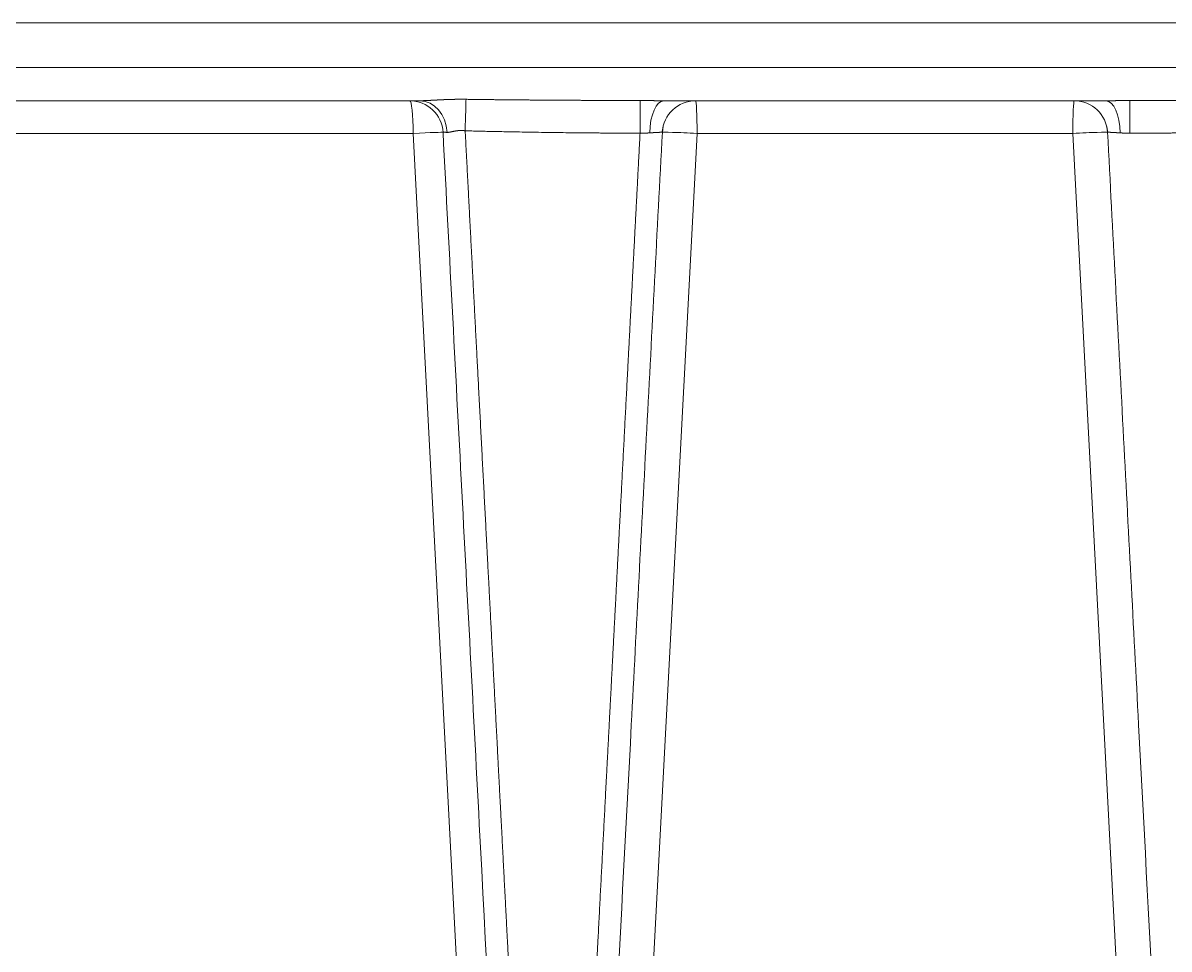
# Model space of a CAD drawing. Header units: millimetres. Extents: x 4664 to 8864, y -38 to 2932.
# Drawn here: x 6257.7 to 6347.4, y 1643.7 to 1716.2 of the extents above; entities that cross this region are included whole.
import ezdxf

# ---------------------------------------------------------------- set-up
doc = ezdxf.new("R2010")
doc.units = ezdxf.units.MM

msp = doc.modelspace()

# ---------------------------------------------------------------- linework, layer by layer
at = {"lineweight": 5}
for p, q in [((6167.891, 1716.228), (6482.428, 1716.228)), ((6482.428, 1712.745), (6167.891, 1712.745)), ((6170.503, 1710.133), (6288.732, 1710.133)), ((6342.453, 1710.133), (6307.865, 1710.133)), ((6204.915, 1707.573), (6288.215, 1707.573)), ((6288.215, 1707.573), (6293.949, 1598.158)), ((6306.839, 1638.79), (6310.444, 1707.573)), ((6307.726, 1707.658), (6307.714, 1707.661)), ((6339.875, 1707.573), (6310.444, 1707.573)), ((6343.48, 1638.79), (6339.875, 1707.573))]:
    msp.add_line(p, q, dxfattribs=at)
for centre, radius, start, end in [((6287.941, 1707.521), 2.612, 3, 90), ((6310.334, 1707.521), 2.612, 90, 177), ((6339.984, 1707.521), 2.612, 3, 90), ((6325.159, 1714.486), 143.338, 182.73527, 258.5448), ((6325.159, 1714.486), 120.442, 183.29067, 254.98177)]:
    msp.add_arc(centre, radius, start, end, dxfattribs=at)
for centre, major_axis, ratio, start_param, end_param in [((6287.941, 1707.521), (0, 2.612), 0.105089, 4.732052, 6.283185), ((6288.732, 1707.521), (0, -2.612), 0.817981, 1.621532, 3.141593), ((6292.285, 1707.743), (-0.071, -2.611), 0.00037, 3.432751, 4.698811), ((6305.98, 1707.548), (-0.014, -2.612), 0.000075, 3.242201, 4.698267), ((6307.865, 1707.521), (0, -2.612), 0.432613, 3.141593, 4.677163), ((6310.334, 1707.521), (0, -2.612), 0.04186, 1.59046, 3.141593), ((6339.984, 1707.521), (0, 2.612), 0.04186, 0, 1.551133), ((6342.453, 1707.521), (0, -2.612), 0.432613, 1.606022, 3.141593), ((6344.339, 1707.548), (0.014, -2.612), 0.000075, 1.584919, 3.040984), ((6287.941, 1707.521), (-2.608, -0.137), 0.014216, 3.141593, 4.606236), ((6310.334, 1707.521), (-2.608, 0.137), 0.021844, 4.671612, 6.283185), ((6339.984, 1707.521), (-2.608, -0.137), 0.021844, 3.141593, 4.753166)]:
    msp.add_ellipse(centre, major_axis=major_axis, ratio=ratio, start_param=start_param, end_param=end_param, dxfattribs=at)
for points, knots in [([(6288.732, 1710.133), (6288.736, 1710.133), (6288.743, 1710.133), (6288.753, 1710.133), (6288.764, 1710.133), (6288.775, 1710.133), (6288.786, 1710.133), (6288.796, 1710.133), (6288.807, 1710.134), (6288.818, 1710.134), (6288.829, 1710.134), (6288.84, 1710.134), (6288.851, 1710.134), (6288.862, 1710.134), (6288.873, 1710.134), (6288.884, 1710.135), (6288.895, 1710.135), (6288.907, 1710.135), (6288.918, 1710.135), (6288.929, 1710.136), (6288.94, 1710.136), (6288.952, 1710.136), (6288.963, 1710.136), (6288.975, 1710.137), (6288.986, 1710.137), (6288.997, 1710.137), (6289.009, 1710.138), (6289.021, 1710.138), (6289.032, 1710.139), (6289.044, 1710.139), (6289.056, 1710.139), (6289.067, 1710.14), (6289.079, 1710.14), (6289.091, 1710.141), (6289.103, 1710.141), (6289.114, 1710.141), (6289.126, 1710.142), (6289.138, 1710.142), (6289.15, 1710.143), (6289.162, 1710.143), (6289.174, 1710.144), (6289.187, 1710.144), (6289.199, 1710.145), (6289.211, 1710.145), (6289.223, 1710.146), (6289.235, 1710.146), (6289.248, 1710.147), (6289.26, 1710.147), (6289.272, 1710.148), (6289.285, 1710.149), (6289.297, 1710.149), (6289.31, 1710.15), (6289.322, 1710.15), (6289.335, 1710.151), (6289.347, 1710.151), (6289.36, 1710.152), (6289.373, 1710.153), (6289.385, 1710.153), (6289.398, 1710.154), (6289.411, 1710.155), (6289.424, 1710.155), (6289.437, 1710.156), (6289.45, 1710.157), (6289.462, 1710.157), (6289.475, 1710.158), (6289.488, 1710.159), (6289.502, 1710.159), (6289.515, 1710.16), (6289.528, 1710.161), (6289.541, 1710.161), (6289.554, 1710.162), (6289.567, 1710.163), (6289.581, 1710.163), (6289.594, 1710.164), (6289.607, 1710.165), (6289.621, 1710.165), (6289.634, 1710.166), (6289.648, 1710.167), (6289.661, 1710.168), (6289.675, 1710.168), (6289.688, 1710.169), (6289.702, 1710.17), (6289.716, 1710.171), (6289.729, 1710.171), (6289.743, 1710.172), (6289.757, 1710.173), (6289.771, 1710.174), (6289.785, 1710.174), (6289.798, 1710.175), (6289.812, 1710.176), (6289.826, 1710.177), (6289.84, 1710.177), (6289.854, 1710.178), (6289.868, 1710.179), (6289.883, 1710.18), (6289.897, 1710.18), (6289.911, 1710.181), (6289.925, 1710.182), (6289.939, 1710.183), (6289.954, 1710.184), (6289.968, 1710.184), (6289.983, 1710.185), (6289.997, 1710.186), (6290.011, 1710.187), (6290.026, 1710.187), (6290.041, 1710.188), (6290.055, 1710.189), (6290.07, 1710.19), (6290.084, 1710.19), (6290.099, 1710.191), (6290.114, 1710.192), (6290.129, 1710.193), (6290.143, 1710.194), (6290.158, 1710.194), (6290.173, 1710.195), (6290.188, 1710.196), (6290.203, 1710.197), (6290.218, 1710.197), (6290.233, 1710.198), (6290.248, 1710.199), (6290.263, 1710.2), (6290.278, 1710.2), (6290.294, 1710.201), (6290.309, 1710.202), (6290.324, 1710.203), (6290.339, 1710.203), (6290.355, 1710.204), (6290.37, 1710.205), (6290.386, 1710.206), (6290.401, 1710.206), (6290.416, 1710.207), (6290.432, 1710.208), (6290.448, 1710.209), (6290.47, 1710.21), (6290.499, 1710.211), (6290.535, 1710.213), (6290.57, 1710.214), (6290.606, 1710.216), (6290.642, 1710.217), (6290.678, 1710.219), (6290.714, 1710.22), (6290.75, 1710.222), (6290.787, 1710.223), (6290.823, 1710.225), (6290.859, 1710.226), (6290.895, 1710.227), (6290.932, 1710.229), (6290.968, 1710.23), (6291.005, 1710.231), (6291.041, 1710.232), (6291.078, 1710.233), (6291.114, 1710.235), (6291.151, 1710.236), (6291.188, 1710.237), (6291.225, 1710.238), (6291.261, 1710.238), (6291.298, 1710.239), (6291.335, 1710.24), (6291.372, 1710.241), (6291.409, 1710.242), (6291.446, 1710.242), (6291.484, 1710.243), (6291.521, 1710.244), (6291.558, 1710.244), (6291.595, 1710.245), (6291.633, 1710.245), (6291.67, 1710.245), (6291.708, 1710.246), (6291.745, 1710.246), (6291.783, 1710.246), (6291.821, 1710.247), (6291.858, 1710.247), (6291.896, 1710.247), (6291.934, 1710.247), (6291.972, 1710.247), (6292.01, 1710.247), (6292.048, 1710.247), (6292.086, 1710.247), (6292.124, 1710.246), (6292.162, 1710.246), (6292.2, 1710.246), (6292.238, 1710.245), (6292.276, 1710.245), (6292.315, 1710.245), (6292.34, 1710.244), (6292.353, 1710.244)], [0, 0, 0, 0, 0.003406, 0.006816, 0.010231, 0.013651, 0.017075, 0.020504, 0.023938, 0.027376, 0.030819, 0.034268, 0.037721, 0.041179, 0.044641, 0.048109, 0.051582, 0.05506, 0.058543, 0.062031, 0.065524, 0.069023, 0.072526, 0.076035, 0.079549, 0.083068, 0.086593, 0.090122, 0.093658, 0.097198, 0.100744, 0.104296, 0.107853, 0.111415, 0.114983, 0.118557, 0.122136, 0.125721, 0.129312, 0.132908, 0.13651, 0.140117, 0.143731, 0.14735, 0.150975, 0.154606, 0.158242, 0.161885, 0.165533, 0.169188, 0.172848, 0.176515, 0.180187, 0.183866, 0.18755, 0.191241, 0.194938, 0.198641, 0.20235, 0.206065, 0.209787, 0.213515, 0.217249, 0.22099, 0.224737, 0.22849, 0.232249, 0.236015, 0.239788, 0.243567, 0.247352, 0.251144, 0.254942, 0.258747, 0.262559, 0.266377, 0.270202, 0.274033, 0.277871, 0.281716, 0.285567, 0.289426, 0.293291, 0.297162, 0.301041, 0.304926, 0.308818, 0.312717, 0.316623, 0.320536, 0.324456, 0.328383, 0.332317, 0.336257, 0.340205, 0.34416, 0.348122, 0.352091, 0.356067, 0.36005, 0.36404, 0.368038, 0.372043, 0.376055, 0.380074, 0.3841, 0.388134, 0.392174, 0.396223, 0.400278, 0.404341, 0.408411, 0.412489, 0.416574, 0.420666, 0.424766, 0.428873, 0.432988, 0.43711, 0.44124, 0.445378, 0.449522, 0.453675, 0.457835, 0.462002, 0.466178, 0.47036, 0.474551, 0.478749, 0.482955, 0.487169, 0.49139, 0.495619, 0.499856, 0.50954, 0.519226, 0.528913, 0.538602, 0.548294, 0.557987, 0.567683, 0.577382, 0.587084, 0.596789, 0.606498, 0.61621, 0.625925, 0.635645, 0.645369, 0.655098, 0.664831, 0.674569, 0.684312, 0.69406, 0.703814, 0.713573, 0.723339, 0.73311, 0.742888, 0.752672, 0.762463, 0.772261, 0.782066, 0.791879, 0.801699, 0.811527, 0.821363, 0.831207, 0.841059, 0.85092, 0.86079, 0.870668, 0.880556, 0.890454, 0.90036, 0.910277, 0.920204, 0.930141, 0.940088, 0.950046, 0.960014, 0.969994, 0.979984, 0.989986, 1, 1, 1, 1]), ([(6292.353, 1710.244), (6292.405, 1710.243), (6292.508, 1710.242), (6292.664, 1710.24), (6292.819, 1710.238), (6292.975, 1710.236), (6293.131, 1710.234), (6293.287, 1710.232), (6293.443, 1710.23), (6293.599, 1710.228), (6293.755, 1710.226), (6293.912, 1710.224), (6294.068, 1710.222), (6294.225, 1710.221), (6294.382, 1710.219), (6294.539, 1710.217), (6294.696, 1710.215), (6294.853, 1710.214), (6295.01, 1710.212), (6295.168, 1710.21), (6295.325, 1710.209), (6295.483, 1710.207), (6295.641, 1710.206), (6295.798, 1710.204), (6295.956, 1710.202), (6296.115, 1710.201), (6296.273, 1710.2), (6296.431, 1710.198), (6296.59, 1710.197), (6296.748, 1710.195), (6296.907, 1710.194), (6297.066, 1710.193), (6297.225, 1710.191), (6297.384, 1710.19), (6297.543, 1710.189), (6297.703, 1710.187), (6297.862, 1710.186), (6298.022, 1710.185), (6298.182, 1710.184), (6298.341, 1710.182), (6298.501, 1710.181), (6298.662, 1710.18), (6298.822, 1710.179), (6298.982, 1710.178), (6299.143, 1710.177), (6299.303, 1710.176), (6299.464, 1710.175), (6299.625, 1710.174), (6299.786, 1710.173), (6299.947, 1710.172), (6300.108, 1710.171), (6300.269, 1710.17), (6300.431, 1710.169), (6300.592, 1710.168), (6300.754, 1710.167), (6300.916, 1710.166), (6301.078, 1710.165), (6301.24, 1710.165), (6301.402, 1710.164), (6301.564, 1710.163), (6301.727, 1710.162), (6301.889, 1710.161), (6302.052, 1710.161), (6302.215, 1710.16), (6302.378, 1710.159), (6302.541, 1710.158), (6302.704, 1710.158), (6302.867, 1710.157), (6303.031, 1710.156), (6303.194, 1710.156), (6303.358, 1710.155), (6303.522, 1710.154), (6303.686, 1710.154), (6303.85, 1710.153), (6304.014, 1710.152), (6304.178, 1710.152), (6304.343, 1710.151), (6304.507, 1710.151), (6304.672, 1710.15), (6304.837, 1710.15), (6305.002, 1710.149), (6305.167, 1710.149), (6305.332, 1710.148), (6305.497, 1710.148), (6305.662, 1710.147), (6305.828, 1710.147), (6305.938, 1710.146), (6305.994, 1710.146)], [0, 0, 0, 0, 0.011391, 0.022791, 0.0342, 0.045618, 0.057044, 0.068479, 0.079924, 0.091377, 0.102839, 0.11431, 0.125789, 0.137278, 0.148776, 0.160282, 0.171797, 0.183321, 0.194854, 0.206396, 0.217947, 0.229506, 0.241075, 0.252652, 0.264238, 0.275834, 0.287438, 0.299051, 0.310672, 0.322303, 0.333943, 0.345591, 0.357249, 0.368915, 0.38059, 0.392274, 0.403967, 0.415669, 0.42738, 0.4391, 0.450828, 0.462566, 0.474312, 0.486068, 0.497832, 0.509605, 0.521387, 0.533178, 0.544978, 0.556787, 0.568605, 0.580431, 0.592267, 0.604112, 0.615965, 0.627828, 0.639699, 0.651579, 0.663468, 0.675367, 0.687274, 0.69919, 0.711115, 0.723049, 0.734991, 0.746943, 0.758904, 0.770874, 0.782852, 0.79484, 0.806836, 0.818842, 0.830856, 0.84288, 0.854912, 0.866954, 0.879004, 0.891063, 0.903131, 0.915208, 0.927295, 0.93939, 0.951494, 0.963607, 0.975729, 0.98786, 1, 1, 1, 1]), ([(6305.994, 1710.146), (6306, 1710.146), (6306.014, 1710.146), (6306.035, 1710.146), (6306.055, 1710.146), (6306.076, 1710.146), (6306.096, 1710.146), (6306.117, 1710.146), (6306.137, 1710.146), (6306.157, 1710.146), (6306.178, 1710.146), (6306.198, 1710.146), (6306.218, 1710.145), (6306.239, 1710.145), (6306.259, 1710.145), (6306.279, 1710.145), (6306.299, 1710.145), (6306.32, 1710.145), (6306.34, 1710.145), (6306.36, 1710.145), (6306.38, 1710.145), (6306.4, 1710.144), (6306.42, 1710.144), (6306.44, 1710.144), (6306.461, 1710.144), (6306.481, 1710.144), (6306.501, 1710.144), (6306.521, 1710.144), (6306.541, 1710.143), (6306.561, 1710.143), (6306.58, 1710.143), (6306.6, 1710.143), (6306.62, 1710.143), (6306.64, 1710.143), (6306.66, 1710.142), (6306.68, 1710.142), (6306.7, 1710.142), (6306.719, 1710.142), (6306.739, 1710.142), (6306.759, 1710.142), (6306.779, 1710.141), (6306.798, 1710.141), (6306.818, 1710.141), (6306.838, 1710.141), (6306.857, 1710.141), (6306.877, 1710.14), (6306.896, 1710.14), (6306.916, 1710.14), (6306.935, 1710.14), (6306.955, 1710.14), (6306.974, 1710.139), (6306.994, 1710.139), (6307.013, 1710.139), (6307.033, 1710.139), (6307.052, 1710.139), (6307.072, 1710.138), (6307.091, 1710.138), (6307.11, 1710.138), (6307.13, 1710.138), (6307.149, 1710.138), (6307.168, 1710.138), (6307.187, 1710.137), (6307.207, 1710.137), (6307.226, 1710.137), (6307.245, 1710.137), (6307.264, 1710.137), (6307.283, 1710.136), (6307.302, 1710.136), (6307.321, 1710.136), (6307.34, 1710.136), (6307.36, 1710.136), (6307.379, 1710.136), (6307.398, 1710.135), (6307.417, 1710.135), (6307.435, 1710.135), (6307.454, 1710.135), (6307.473, 1710.135), (6307.492, 1710.135), (6307.511, 1710.135), (6307.53, 1710.134), (6307.549, 1710.134), (6307.568, 1710.134), (6307.586, 1710.134), (6307.605, 1710.134), (6307.624, 1710.134), (6307.642, 1710.134), (6307.661, 1710.134), (6307.68, 1710.134), (6307.698, 1710.134), (6307.717, 1710.133), (6307.736, 1710.133), (6307.754, 1710.133), (6307.773, 1710.133), (6307.791, 1710.133), (6307.81, 1710.133), (6307.828, 1710.133), (6307.847, 1710.133), (6307.859, 1710.133), (6307.865, 1710.133)], [0, 0, 0, 0, 0.010909, 0.021806, 0.03269, 0.043563, 0.054423, 0.065272, 0.076108, 0.086933, 0.097746, 0.108547, 0.119337, 0.130115, 0.140881, 0.151635, 0.162379, 0.173111, 0.183831, 0.19454, 0.205238, 0.215925, 0.2266, 0.237265, 0.247918, 0.258561, 0.269193, 0.279813, 0.290423, 0.301023, 0.311611, 0.322189, 0.332757, 0.343314, 0.35386, 0.364396, 0.374922, 0.385438, 0.395943, 0.406439, 0.416924, 0.427399, 0.437864, 0.44832, 0.458765, 0.469201, 0.479627, 0.490044, 0.500451, 0.510848, 0.521236, 0.531614, 0.541984, 0.552344, 0.562694, 0.573036, 0.583368, 0.593692, 0.604007, 0.614312, 0.624609, 0.634897, 0.645177, 0.655448, 0.66571, 0.675964, 0.686209, 0.696446, 0.706675, 0.716895, 0.727108, 0.737312, 0.747508, 0.757696, 0.767877, 0.778049, 0.788214, 0.798371, 0.80852, 0.818662, 0.828796, 0.838923, 0.849043, 0.859155, 0.86926, 0.879358, 0.889449, 0.899533, 0.90961, 0.919679, 0.929743, 0.939799, 0.949849, 0.959892, 0.969929, 0.979959, 0.989983, 1, 1, 1, 1]), ([(6342.453, 1710.133), (6342.459, 1710.133), (6342.47, 1710.133), (6342.487, 1710.133), (6342.503, 1710.133), (6342.52, 1710.133), (6342.536, 1710.133), (6342.553, 1710.133), (6342.57, 1710.133), (6342.586, 1710.133), (6342.603, 1710.133), (6342.62, 1710.134), (6342.636, 1710.134), (6342.653, 1710.134), (6342.67, 1710.134), (6342.687, 1710.134), (6342.703, 1710.134), (6342.72, 1710.134), (6342.737, 1710.134), (6342.754, 1710.134), (6342.771, 1710.134), (6342.788, 1710.134), (6342.805, 1710.135), (6342.822, 1710.135), (6342.838, 1710.135), (6342.855, 1710.135), (6342.872, 1710.135), (6342.889, 1710.135), (6342.906, 1710.135), (6342.923, 1710.135), (6342.94, 1710.136), (6342.958, 1710.136), (6342.975, 1710.136), (6342.992, 1710.136), (6343.009, 1710.136), (6343.026, 1710.136), (6343.043, 1710.137), (6343.06, 1710.137), (6343.077, 1710.137), (6343.095, 1710.137), (6343.112, 1710.137), (6343.129, 1710.137), (6343.146, 1710.138), (6343.164, 1710.138), (6343.181, 1710.138), (6343.198, 1710.138), (6343.216, 1710.138), (6343.233, 1710.138), (6343.25, 1710.139), (6343.268, 1710.139), (6343.285, 1710.139), (6343.303, 1710.139), (6343.32, 1710.139), (6343.337, 1710.139), (6343.355, 1710.14), (6343.372, 1710.14), (6343.39, 1710.14), (6343.408, 1710.14), (6343.425, 1710.14), (6343.443, 1710.14), (6343.46, 1710.141), (6343.478, 1710.141), (6343.495, 1710.141), (6343.513, 1710.141), (6343.531, 1710.141), (6343.548, 1710.141), (6343.566, 1710.142), (6343.584, 1710.142), (6343.602, 1710.142), (6343.619, 1710.142), (6343.637, 1710.142), (6343.655, 1710.142), (6343.673, 1710.143), (6343.69, 1710.143), (6343.708, 1710.143), (6343.726, 1710.143), (6343.744, 1710.143), (6343.762, 1710.143), (6343.78, 1710.143), (6343.798, 1710.144), (6343.816, 1710.144), (6343.834, 1710.144), (6343.852, 1710.144), (6343.87, 1710.144), (6343.888, 1710.144), (6343.906, 1710.144), (6343.924, 1710.144), (6343.942, 1710.145), (6343.96, 1710.145), (6343.978, 1710.145), (6343.996, 1710.145), (6344.014, 1710.145), (6344.032, 1710.145), (6344.05, 1710.145), (6344.069, 1710.145), (6344.087, 1710.145), (6344.105, 1710.146), (6344.123, 1710.146), (6344.142, 1710.146), (6344.16, 1710.146), (6344.178, 1710.146), (6344.196, 1710.146), (6344.215, 1710.146), (6344.233, 1710.146), (6344.251, 1710.146), (6344.27, 1710.146), (6344.288, 1710.146), (6344.307, 1710.146), (6344.319, 1710.146), (6344.325, 1710.146)], [0, 0, 0, 0, 0.008987, 0.01798, 0.026977, 0.03598, 0.044988, 0.054001, 0.06302, 0.072044, 0.081073, 0.090108, 0.099148, 0.108194, 0.117246, 0.126303, 0.135366, 0.144435, 0.15351, 0.162591, 0.171677, 0.18077, 0.189868, 0.198973, 0.208083, 0.2172, 0.226323, 0.235453, 0.244588, 0.25373, 0.262879, 0.272034, 0.281195, 0.290363, 0.299538, 0.308719, 0.317907, 0.327102, 0.336303, 0.345512, 0.354727, 0.363949, 0.373179, 0.382415, 0.391658, 0.400909, 0.410166, 0.419431, 0.428703, 0.437983, 0.447269, 0.456563, 0.465865, 0.475174, 0.484491, 0.493815, 0.503147, 0.512487, 0.521834, 0.531189, 0.540552, 0.549922, 0.559301, 0.568687, 0.578082, 0.587485, 0.596895, 0.606314, 0.615741, 0.625176, 0.634619, 0.644071, 0.653531, 0.662999, 0.672476, 0.681962, 0.691455, 0.700958, 0.710469, 0.719988, 0.729516, 0.739053, 0.748599, 0.758154, 0.767717, 0.777289, 0.786871, 0.796461, 0.80606, 0.815668, 0.825286, 0.834912, 0.844548, 0.854193, 0.863847, 0.87351, 0.883183, 0.892865, 0.902557, 0.912258, 0.921969, 0.931689, 0.941418, 0.951158, 0.960907, 0.970665, 0.980434, 0.990212, 1, 1, 1, 1]), ([(6344.325, 1710.146), (6344.38, 1710.146), (6344.491, 1710.147), (6344.656, 1710.147), (6344.822, 1710.148), (6344.987, 1710.148), (6345.152, 1710.149), (6345.317, 1710.149), (6345.482, 1710.15), (6345.647, 1710.15), (6345.811, 1710.151), (6345.976, 1710.151), (6346.14, 1710.152), (6346.305, 1710.152), (6346.469, 1710.153), (6346.633, 1710.154), (6346.797, 1710.154), (6346.961, 1710.155), (6347.124, 1710.156), (6347.288, 1710.156), (6347.451, 1710.157), (6347.615, 1710.158), (6347.778, 1710.158), (6347.941, 1710.159), (6348.104, 1710.16), (6348.267, 1710.161), (6348.429, 1710.161), (6348.592, 1710.162), (6348.754, 1710.163), (6348.917, 1710.164), (6349.079, 1710.165), (6349.241, 1710.165), (6349.403, 1710.166), (6349.565, 1710.167), (6349.726, 1710.168), (6349.888, 1710.169), (6350.049, 1710.17), (6350.211, 1710.171), (6350.372, 1710.172), (6350.533, 1710.173), (6350.694, 1710.174), (6350.855, 1710.175), (6351.015, 1710.176), (6351.176, 1710.177), (6351.337, 1710.178), (6351.497, 1710.179), (6351.657, 1710.18), (6351.817, 1710.181), (6351.977, 1710.182), (6352.137, 1710.184), (6352.297, 1710.185), (6352.456, 1710.186), (6352.616, 1710.187), (6352.775, 1710.189), (6352.935, 1710.19), (6353.094, 1710.191), (6353.253, 1710.193), (6353.412, 1710.194), (6353.57, 1710.195), (6353.729, 1710.197), (6353.887, 1710.198), (6354.046, 1710.2), (6354.204, 1710.201), (6354.362, 1710.202), (6354.52, 1710.204), (6354.678, 1710.206), (6354.836, 1710.207), (6354.994, 1710.209), (6355.151, 1710.21), (6355.308, 1710.212), (6355.466, 1710.214), (6355.623, 1710.215), (6355.78, 1710.217), (6355.937, 1710.219), (6356.094, 1710.221), (6356.25, 1710.222), (6356.407, 1710.224), (6356.563, 1710.226), (6356.72, 1710.228), (6356.876, 1710.23), (6357.032, 1710.232), (6357.188, 1710.234), (6357.343, 1710.236), (6357.499, 1710.238), (6357.655, 1710.24), (6357.81, 1710.242), (6357.914, 1710.243), (6357.966, 1710.244)], [0, 0, 0, 0, 0.01214, 0.024271, 0.036393, 0.048506, 0.06061, 0.072705, 0.084792, 0.096869, 0.108937, 0.120996, 0.133046, 0.145088, 0.15712, 0.169144, 0.181158, 0.193164, 0.20516, 0.217148, 0.229126, 0.241096, 0.253057, 0.265009, 0.276951, 0.288885, 0.30081, 0.312726, 0.324633, 0.336532, 0.348421, 0.360301, 0.372172, 0.384035, 0.395888, 0.407733, 0.419569, 0.431395, 0.443213, 0.455022, 0.466822, 0.478613, 0.490395, 0.502168, 0.513932, 0.525688, 0.537434, 0.549172, 0.5609, 0.57262, 0.584331, 0.596033, 0.607726, 0.61941, 0.631085, 0.642751, 0.654409, 0.666057, 0.677697, 0.689328, 0.700949, 0.712562, 0.724166, 0.735762, 0.747348, 0.758925, 0.770494, 0.782053, 0.793604, 0.805146, 0.816679, 0.828203, 0.839718, 0.851224, 0.862722, 0.874211, 0.88569, 0.897161, 0.908623, 0.920076, 0.931521, 0.942956, 0.954382, 0.9658, 0.977209, 0.988609, 1, 1, 1, 1]), ([(6290.866, 1707.654), (6290.864, 1707.654), (6290.861, 1707.654), (6290.856, 1707.654), (6290.851, 1707.655), (6290.846, 1707.655), (6290.841, 1707.655), (6290.836, 1707.655), (6290.831, 1707.655), (6290.826, 1707.656), (6290.821, 1707.656), (6290.816, 1707.656), (6290.812, 1707.656), (6290.807, 1707.657), (6290.802, 1707.657), (6290.797, 1707.657), (6290.793, 1707.657), (6290.788, 1707.657), (6290.784, 1707.658), (6290.779, 1707.658), (6290.775, 1707.658), (6290.77, 1707.658), (6290.766, 1707.658), (6290.762, 1707.658), (6290.757, 1707.659), (6290.753, 1707.659), (6290.749, 1707.659), (6290.745, 1707.659), (6290.741, 1707.659), (6290.736, 1707.659), (6290.732, 1707.659), (6290.728, 1707.66), (6290.724, 1707.66), (6290.72, 1707.66), (6290.717, 1707.66), (6290.713, 1707.66), (6290.709, 1707.66), (6290.705, 1707.66), (6290.701, 1707.66), (6290.698, 1707.661), (6290.694, 1707.661), (6290.69, 1707.661), (6290.687, 1707.661), (6290.683, 1707.661), (6290.68, 1707.661), (6290.676, 1707.661), (6290.673, 1707.661), (6290.67, 1707.661), (6290.666, 1707.661), (6290.663, 1707.662), (6290.66, 1707.662), (6290.657, 1707.662), (6290.654, 1707.662), (6290.651, 1707.662), (6290.648, 1707.662), (6290.645, 1707.662), (6290.642, 1707.662), (6290.639, 1707.662), (6290.636, 1707.662), (6290.633, 1707.662), (6290.63, 1707.662), (6290.628, 1707.662), (6290.625, 1707.662), (6290.622, 1707.662), (6290.62, 1707.662), (6290.617, 1707.662), (6290.615, 1707.662), (6290.612, 1707.662), (6290.61, 1707.662), (6290.608, 1707.662), (6290.605, 1707.662), (6290.603, 1707.662), (6290.601, 1707.662), (6290.599, 1707.662), (6290.597, 1707.662), (6290.594, 1707.662), (6290.592, 1707.662), (6290.59, 1707.662), (6290.589, 1707.662), (6290.587, 1707.662), (6290.585, 1707.662), (6290.583, 1707.662), (6290.581, 1707.662), (6290.58, 1707.662), (6290.578, 1707.662), (6290.576, 1707.662), (6290.575, 1707.662), (6290.573, 1707.662), (6290.572, 1707.662), (6290.57, 1707.662), (6290.569, 1707.662), (6290.568, 1707.662), (6290.566, 1707.662), (6290.565, 1707.661), (6290.564, 1707.661), (6290.563, 1707.661), (6290.562, 1707.661), (6290.561, 1707.661), (6290.56, 1707.661), (6290.559, 1707.661), (6290.558, 1707.661), (6290.557, 1707.661), (6290.556, 1707.661), (6290.555, 1707.661), (6290.555, 1707.66), (6290.554, 1707.66), (6290.553, 1707.66), (6290.553, 1707.66), (6290.552, 1707.66), (6290.552, 1707.66), (6290.551, 1707.66), (6290.551, 1707.659), (6290.55, 1707.659), (6290.55, 1707.659), (6290.55, 1707.659), (6290.55, 1707.659), (6290.549, 1707.659), (6290.549, 1707.659), (6290.549, 1707.658), (6290.549, 1707.658), (6290.549, 1707.658), (6290.549, 1707.658)], [0, 0, 0, 0, 0.008363, 0.016732, 0.025106, 0.033485, 0.041869, 0.050259, 0.058653, 0.067052, 0.075456, 0.083864, 0.092277, 0.100694, 0.109115, 0.11754, 0.125969, 0.134402, 0.142839, 0.151279, 0.159723, 0.16817, 0.17662, 0.185073, 0.19353, 0.201989, 0.21045, 0.218915, 0.227382, 0.235851, 0.244323, 0.252796, 0.261272, 0.269749, 0.278228, 0.286709, 0.295191, 0.303674, 0.312159, 0.320645, 0.329132, 0.337619, 0.346108, 0.354597, 0.363086, 0.371576, 0.380066, 0.388556, 0.397046, 0.405536, 0.414025, 0.422514, 0.431003, 0.439491, 0.447978, 0.456464, 0.464949, 0.473433, 0.481916, 0.490397, 0.498877, 0.507355, 0.515832, 0.524306, 0.532778, 0.541248, 0.549716, 0.558182, 0.566645, 0.575105, 0.583562, 0.592017, 0.600469, 0.608917, 0.617362, 0.625804, 0.634242, 0.642677, 0.651108, 0.659535, 0.667958, 0.676376, 0.684791, 0.693201, 0.701607, 0.710009, 0.718405, 0.726797, 0.735184, 0.743565, 0.751942, 0.760313, 0.768679, 0.77704, 0.785394, 0.793743, 0.802087, 0.810424, 0.818755, 0.82708, 0.835399, 0.843711, 0.852017, 0.860316, 0.868609, 0.876894, 0.885173, 0.893445, 0.901709, 0.909966, 0.918216, 0.926459, 0.934694, 0.942921, 0.95114, 0.959352, 0.967556, 0.975751, 0.983939, 0.992118, 1, 1, 1, 1]), ([(6290.549, 1707.658), (6291.057, 1697.967), (6291.565, 1688.284), (6292.575, 1669.01), (6293.078, 1659.399), (6294.577, 1630.799), (6295.562, 1612.01), (6296.52, 1593.723)], [0, 0, 0, 0, 0.25, 0.25, 0.5, 0.5, 1, 1, 1, 1]), ([(6292.285, 1707.779), (6292.283, 1707.779), (6292.277, 1707.78), (6292.27, 1707.781), (6292.262, 1707.782), (6292.254, 1707.783), (6292.246, 1707.784), (6292.238, 1707.785), (6292.23, 1707.786), (6292.223, 1707.787), (6292.215, 1707.787), (6292.207, 1707.788), (6292.199, 1707.789), (6292.191, 1707.79), (6292.183, 1707.791), (6292.175, 1707.791), (6292.167, 1707.792), (6292.159, 1707.793), (6292.151, 1707.793), (6292.143, 1707.794), (6292.135, 1707.795), (6292.126, 1707.795), (6292.118, 1707.796), (6292.11, 1707.796), (6292.102, 1707.797), (6292.094, 1707.797), (6292.086, 1707.798), (6292.077, 1707.798), (6292.069, 1707.798), (6292.061, 1707.799), (6292.053, 1707.799), (6292.044, 1707.799), (6292.036, 1707.799), (6292.028, 1707.8), (6292.02, 1707.8), (6292.011, 1707.8), (6292.003, 1707.8), (6291.995, 1707.8), (6291.986, 1707.8), (6291.978, 1707.8), (6291.969, 1707.8), (6291.961, 1707.8), (6291.953, 1707.8), (6291.944, 1707.8), (6291.936, 1707.8), (6291.927, 1707.8), (6291.919, 1707.8), (6291.91, 1707.8), (6291.902, 1707.8), (6291.893, 1707.799), (6291.885, 1707.799), (6291.876, 1707.799), (6291.868, 1707.799), (6291.859, 1707.798), (6291.851, 1707.798), (6291.842, 1707.797), (6291.834, 1707.797), (6291.825, 1707.797), (6291.817, 1707.796), (6291.808, 1707.796), (6291.8, 1707.795), (6291.791, 1707.794), (6291.782, 1707.794), (6291.774, 1707.793), (6291.765, 1707.793), (6291.757, 1707.792), (6291.748, 1707.791), (6291.739, 1707.791), (6291.731, 1707.79), (6291.722, 1707.789), (6291.714, 1707.788), (6291.705, 1707.787), (6291.696, 1707.786), (6291.688, 1707.786), (6291.679, 1707.785), (6291.671, 1707.784), (6291.662, 1707.783), (6291.653, 1707.782), (6291.645, 1707.781), (6291.636, 1707.78), (6291.628, 1707.779), (6291.619, 1707.777), (6291.61, 1707.776), (6291.602, 1707.775), (6291.593, 1707.774), (6291.585, 1707.773), (6291.576, 1707.772), (6291.568, 1707.77), (6291.559, 1707.769), (6291.55, 1707.768), (6291.542, 1707.766), (6291.533, 1707.765), (6291.525, 1707.763), (6291.516, 1707.762), (6291.508, 1707.761), (6291.499, 1707.759), (6291.491, 1707.758), (6291.479, 1707.755), (6291.464, 1707.753), (6291.447, 1707.749), (6291.429, 1707.746), (6291.411, 1707.743), (6291.394, 1707.739), (6291.376, 1707.736), (6291.359, 1707.732), (6291.341, 1707.729), (6291.324, 1707.725), (6291.307, 1707.722), (6291.29, 1707.718), (6291.274, 1707.715), (6291.257, 1707.711), (6291.24, 1707.708), (6291.224, 1707.704), (6291.208, 1707.7), (6291.192, 1707.696), (6291.176, 1707.693), (6291.16, 1707.689), (6291.147, 1707.686), (6291.137, 1707.683), (6291.129, 1707.682), (6291.121, 1707.68), (6291.114, 1707.678), (6291.106, 1707.677), (6291.099, 1707.675), (6291.091, 1707.674), (6291.084, 1707.672), (6291.076, 1707.671), (6291.069, 1707.669), (6291.062, 1707.668), (6291.054, 1707.667), (6291.047, 1707.666), (6291.04, 1707.664), (6291.033, 1707.663), (6291.025, 1707.662), (6291.018, 1707.661), (6291.011, 1707.66), (6291.004, 1707.66), (6290.997, 1707.659), (6290.99, 1707.658), (6290.983, 1707.657), (6290.976, 1707.657), (6290.97, 1707.656), (6290.963, 1707.655), (6290.956, 1707.655), (6290.949, 1707.655), (6290.943, 1707.654), (6290.936, 1707.654), (6290.929, 1707.654), (6290.923, 1707.653), (6290.916, 1707.653), (6290.91, 1707.653), (6290.903, 1707.653), (6290.897, 1707.653), (6290.891, 1707.653), (6290.884, 1707.653), (6290.878, 1707.653), (6290.872, 1707.654), (6290.868, 1707.654), (6290.866, 1707.654)], [0, 0, 0, 0, 0.004673, 0.009355, 0.014046, 0.018748, 0.023459, 0.028181, 0.032912, 0.037653, 0.042404, 0.047166, 0.051938, 0.05672, 0.061512, 0.066315, 0.071129, 0.075953, 0.080788, 0.085633, 0.090489, 0.095356, 0.100234, 0.105123, 0.110023, 0.114934, 0.119856, 0.12479, 0.129734, 0.13469, 0.139657, 0.144636, 0.149626, 0.154628, 0.159641, 0.164665, 0.169702, 0.17475, 0.179809, 0.184881, 0.189964, 0.195059, 0.200166, 0.205285, 0.210416, 0.215558, 0.220713, 0.22588, 0.231059, 0.23625, 0.241453, 0.246668, 0.251896, 0.257136, 0.262388, 0.267652, 0.272928, 0.278217, 0.283518, 0.288832, 0.294157, 0.299496, 0.304846, 0.310209, 0.315584, 0.320972, 0.326372, 0.331785, 0.33721, 0.342648, 0.348098, 0.35356, 0.359035, 0.364522, 0.370022, 0.375534, 0.381059, 0.386596, 0.392146, 0.397708, 0.403283, 0.40887, 0.414469, 0.420081, 0.425705, 0.431342, 0.436991, 0.442652, 0.448326, 0.454012, 0.45971, 0.465421, 0.471144, 0.476879, 0.482626, 0.488386, 0.494157, 0.499941, 0.512225, 0.524533, 0.536863, 0.549216, 0.561589, 0.573983, 0.586396, 0.598829, 0.611279, 0.623746, 0.63623, 0.64873, 0.661244, 0.673772, 0.686313, 0.698867, 0.711431, 0.724007, 0.736592, 0.749185, 0.755414, 0.761644, 0.767876, 0.774109, 0.780344, 0.786581, 0.79282, 0.799061, 0.805303, 0.811548, 0.817795, 0.824044, 0.830294, 0.836547, 0.842803, 0.84906, 0.85532, 0.861582, 0.867846, 0.874113, 0.880382, 0.886654, 0.892928, 0.899205, 0.905484, 0.911766, 0.91805, 0.924337, 0.930627, 0.93692, 0.943215, 0.949513, 0.955814, 0.962117, 0.968424, 0.974733, 0.981045, 0.987361, 0.993679, 1, 1, 1, 1]), ([(6305.98, 1707.585), (6305.898, 1707.585), (6305.735, 1707.586), (6305.493, 1707.587), (6305.253, 1707.589), (6305.015, 1707.59), (6304.779, 1707.591), (6304.546, 1707.593), (6304.315, 1707.594), (6304.087, 1707.596), (6303.861, 1707.598), (6303.638, 1707.599), (6303.417, 1707.601), (6303.198, 1707.602), (6302.982, 1707.604), (6302.768, 1707.606), (6302.04, 1707.612), (6300.829, 1707.623), (6299.393, 1707.64), (6298.256, 1707.656), (6297.391, 1707.669), (6296.544, 1707.684), (6295.895, 1707.696), (6295.438, 1707.705), (6295.168, 1707.71), (6294.899, 1707.716), (6294.632, 1707.722), (6294.366, 1707.727), (6294.101, 1707.733), (6293.838, 1707.739), (6293.576, 1707.746), (6293.315, 1707.752), (6293.056, 1707.758), (6292.798, 1707.765), (6292.541, 1707.772), (6292.37, 1707.776), (6292.285, 1707.779)], [0, 0, 0, 0, 0.017894, 0.035612, 0.053156, 0.070524, 0.087716, 0.104734, 0.121576, 0.138243, 0.154734, 0.17105, 0.187191, 0.203157, 0.218947, 0.234562, 0.250002, 0.378349, 0.500003, 0.564401, 0.627534, 0.6894, 0.75, 0.76981, 0.789522, 0.809139, 0.828659, 0.848082, 0.867409, 0.88664, 0.905774, 0.924812, 0.943754, 0.962599, 0.981348, 1, 1, 1, 1]), ([(6302.909, 1615.738), (6303.692, 1630.679), (6304.49, 1645.904), (6305.697, 1668.942), (6306.102, 1676.668), (6306.913, 1692.142), (6307.319, 1699.893), (6307.726, 1707.658)], [0, 0, 0, 0, 0.5, 0.5, 0.75, 0.75, 1, 1, 1, 1]), ([(6306.736, 1707.613), (6306.733, 1707.613), (6306.728, 1707.613), (6306.72, 1707.612), (6306.712, 1707.612), (6306.704, 1707.611), (6306.695, 1707.611), (6306.687, 1707.61), (6306.678, 1707.61), (6306.669, 1707.609), (6306.66, 1707.609), (6306.651, 1707.608), (6306.642, 1707.608), (6306.633, 1707.608), (6306.624, 1707.607), (6306.614, 1707.607), (6306.605, 1707.606), (6306.595, 1707.606), (6306.585, 1707.606), (6306.575, 1707.605), (6306.565, 1707.605), (6306.547, 1707.604), (6306.519, 1707.603), (6306.477, 1707.602), (6306.425, 1707.601), (6306.379, 1707.6), (6306.34, 1707.599), (6306.313, 1707.598), (6306.287, 1707.597), (6306.261, 1707.596), (6306.236, 1707.596), (6306.212, 1707.595), (6306.189, 1707.594), (6306.166, 1707.593), (6306.144, 1707.593), (6306.123, 1707.592), (6306.103, 1707.591), (6306.083, 1707.59), (6306.064, 1707.589), (6306.046, 1707.588), (6306.028, 1707.587), (6306.012, 1707.586), (6305.995, 1707.586), (6305.985, 1707.585), (6305.98, 1707.585)], [0, 0, 0, 0, 0.011205, 0.022554, 0.034045, 0.045679, 0.057455, 0.069372, 0.081429, 0.093627, 0.105964, 0.11844, 0.131054, 0.143806, 0.156694, 0.169719, 0.182879, 0.196174, 0.209602, 0.223164, 0.236858, 0.250683, 0.294975, 0.351467, 0.419911, 0.499985, 0.536236, 0.571437, 0.605599, 0.63873, 0.67084, 0.70194, 0.73204, 0.76115, 0.78928, 0.81644, 0.84264, 0.867891, 0.892202, 0.915584, 0.938045, 0.959595, 0.980244, 1, 1, 1, 1]), ([(6307.714, 1707.661), (6307.714, 1707.661), (6307.714, 1707.661), (6307.713, 1707.661), (6307.711, 1707.661), (6307.71, 1707.661), (6307.709, 1707.662), (6307.708, 1707.662), (6307.706, 1707.662), (6307.705, 1707.662), (6307.704, 1707.662), (6307.702, 1707.662), (6307.701, 1707.662), (6307.699, 1707.662), (6307.697, 1707.662), (6307.696, 1707.662), (6307.694, 1707.662), (6307.692, 1707.662), (6307.69, 1707.662), (6307.688, 1707.662), (6307.686, 1707.662), (6307.685, 1707.662), (6307.683, 1707.662), (6307.68, 1707.662), (6307.678, 1707.662), (6307.676, 1707.662), (6307.674, 1707.662), (6307.672, 1707.662), (6307.669, 1707.662), (6307.667, 1707.662), (6307.665, 1707.662), (6307.662, 1707.662), (6307.66, 1707.662), (6307.657, 1707.662), (6307.655, 1707.662), (6307.652, 1707.662), (6307.649, 1707.662), (6307.646, 1707.662), (6307.644, 1707.662), (6307.641, 1707.662), (6307.638, 1707.662), (6307.635, 1707.662), (6307.632, 1707.662), (6307.629, 1707.662), (6307.626, 1707.662), (6307.623, 1707.662), (6307.62, 1707.662), (6307.617, 1707.662), (6307.613, 1707.662), (6307.61, 1707.662), (6307.607, 1707.662), (6307.603, 1707.661), (6307.6, 1707.661), (6307.596, 1707.661), (6307.593, 1707.661), (6307.589, 1707.661), (6307.586, 1707.661), (6307.582, 1707.661), (6307.578, 1707.661), (6307.575, 1707.661), (6307.571, 1707.66), (6307.567, 1707.66), (6307.563, 1707.66), (6307.559, 1707.66), (6307.555, 1707.66), (6307.551, 1707.66), (6307.547, 1707.66), (6307.543, 1707.66), (6307.539, 1707.659), (6307.535, 1707.659), (6307.531, 1707.659), (6307.526, 1707.659), (6307.522, 1707.659), (6307.518, 1707.659), (6307.514, 1707.658), (6307.509, 1707.658), (6307.505, 1707.658), (6307.5, 1707.658), (6307.496, 1707.658), (6307.491, 1707.658), (6307.487, 1707.657), (6307.482, 1707.657), (6307.477, 1707.657), (6307.472, 1707.657), (6307.468, 1707.657), (6307.463, 1707.656), (6307.457, 1707.656), (6307.451, 1707.656), (6307.444, 1707.655), (6307.436, 1707.655), (6307.429, 1707.655), (6307.421, 1707.654), (6307.414, 1707.654), (6307.406, 1707.654), (6307.398, 1707.653), (6307.39, 1707.653), (6307.382, 1707.652), (6307.374, 1707.652), (6307.365, 1707.652), (6307.357, 1707.651), (6307.348, 1707.651), (6307.339, 1707.65), (6307.33, 1707.65), (6307.321, 1707.649), (6307.312, 1707.649), (6307.303, 1707.648), (6307.293, 1707.648), (6307.284, 1707.647), (6307.274, 1707.647), (6307.265, 1707.646), (6307.255, 1707.645), (6307.245, 1707.645), (6307.235, 1707.644), (6307.224, 1707.644), (6307.214, 1707.643), (6307.203, 1707.643), (6307.193, 1707.642), (6307.182, 1707.641), (6307.171, 1707.641), (6307.16, 1707.64), (6307.149, 1707.639), (6307.138, 1707.639), (6307.127, 1707.638), (6307.115, 1707.637), (6307.104, 1707.637), (6307.092, 1707.636), (6307.08, 1707.635), (6307.068, 1707.635), (6307.056, 1707.634), (6307.044, 1707.633), (6307.032, 1707.632), (6307.02, 1707.632), (6307.007, 1707.631), (6306.995, 1707.63), (6306.982, 1707.629), (6306.969, 1707.628), (6306.956, 1707.628), (6306.943, 1707.627), (6306.93, 1707.626), (6306.917, 1707.625), (6306.903, 1707.624), (6306.89, 1707.623), (6306.876, 1707.623), (6306.863, 1707.622), (6306.849, 1707.621), (6306.835, 1707.62), (6306.821, 1707.619), (6306.807, 1707.618), (6306.793, 1707.617), (6306.779, 1707.616), (6306.765, 1707.615), (6306.75, 1707.614), (6306.741, 1707.614), (6306.736, 1707.613)], [0, 0, 0, 0, 0.002525, 0.007717, 0.012911, 0.018109, 0.023309, 0.028512, 0.033719, 0.038927, 0.044139, 0.049353, 0.054569, 0.059788, 0.065009, 0.070233, 0.075458, 0.080686, 0.085916, 0.091147, 0.09638, 0.101616, 0.106852, 0.112091, 0.117331, 0.122572, 0.127815, 0.133058, 0.138304, 0.14355, 0.148797, 0.154045, 0.159294, 0.164544, 0.169794, 0.175045, 0.180297, 0.185549, 0.190801, 0.196054, 0.201307, 0.20656, 0.211813, 0.217066, 0.222318, 0.227571, 0.232823, 0.238075, 0.243326, 0.248577, 0.253827, 0.259076, 0.264325, 0.269573, 0.274819, 0.280065, 0.285309, 0.290553, 0.295795, 0.301035, 0.306274, 0.311512, 0.316748, 0.321982, 0.327214, 0.332445, 0.337674, 0.3429, 0.348124, 0.353347, 0.358566, 0.363784, 0.368999, 0.374211, 0.379421, 0.384629, 0.389833, 0.395035, 0.400233, 0.405429, 0.410621, 0.415811, 0.420997, 0.42618, 0.431359, 0.436535, 0.441708, 0.449243, 0.456811, 0.464413, 0.472048, 0.479715, 0.487415, 0.495148, 0.502913, 0.51071, 0.518539, 0.5264, 0.534293, 0.542217, 0.550172, 0.558158, 0.566176, 0.574223, 0.582301, 0.59041, 0.598548, 0.606716, 0.614913, 0.62314, 0.631395, 0.639679, 0.647992, 0.656332, 0.664701, 0.673097, 0.68152, 0.68997, 0.698447, 0.70695, 0.71548, 0.724035, 0.732615, 0.74122, 0.74985, 0.758505, 0.767183, 0.775886, 0.784611, 0.79336, 0.802131, 0.810924, 0.819739, 0.828576, 0.837433, 0.846311, 0.85521, 0.864128, 0.873066, 0.882023, 0.890998, 0.899992, 0.909004, 0.918032, 0.927078, 0.93614, 0.945219, 0.954313, 0.963422, 0.972545, 0.981683, 0.990835, 1, 1, 1, 1]), ([(6343.583, 1707.613), (6343.58, 1707.614), (6343.575, 1707.614), (6343.567, 1707.614), (6343.559, 1707.615), (6343.551, 1707.615), (6343.543, 1707.616), (6343.535, 1707.617), (6343.527, 1707.617), (6343.519, 1707.618), (6343.511, 1707.618), (6343.504, 1707.619), (6343.496, 1707.619), (6343.488, 1707.62), (6343.48, 1707.62), (6343.473, 1707.621), (6343.465, 1707.621), (6343.458, 1707.622), (6343.45, 1707.622), (6343.442, 1707.623), (6343.435, 1707.623), (6343.427, 1707.624), (6343.42, 1707.624), (6343.413, 1707.624), (6343.405, 1707.625), (6343.398, 1707.625), (6343.39, 1707.626), (6343.383, 1707.626), (6343.376, 1707.627), (6343.369, 1707.627), (6343.361, 1707.628), (6343.354, 1707.628), (6343.347, 1707.629), (6343.34, 1707.629), (6343.333, 1707.629), (6343.326, 1707.63), (6343.319, 1707.63), (6343.312, 1707.631), (6343.305, 1707.631), (6343.298, 1707.632), (6343.291, 1707.632), (6343.284, 1707.632), (6343.278, 1707.633), (6343.271, 1707.633), (6343.264, 1707.634), (6343.257, 1707.634), (6343.251, 1707.635), (6343.244, 1707.635), (6343.238, 1707.635), (6343.231, 1707.636), (6343.225, 1707.636), (6343.218, 1707.636), (6343.212, 1707.637), (6343.205, 1707.637), (6343.199, 1707.638), (6343.193, 1707.638), (6343.186, 1707.638), (6343.18, 1707.639), (6343.174, 1707.639), (6343.168, 1707.639), (6343.161, 1707.64), (6343.155, 1707.64), (6343.149, 1707.641), (6343.143, 1707.641), (6343.137, 1707.641), (6343.131, 1707.642), (6343.125, 1707.642), (6343.119, 1707.642), (6343.114, 1707.643), (6343.108, 1707.643), (6343.102, 1707.643), (6343.096, 1707.644), (6343.09, 1707.644), (6343.085, 1707.644), (6343.079, 1707.645), (6343.074, 1707.645), (6343.068, 1707.645), (6343.063, 1707.646), (6343.057, 1707.646), (6343.052, 1707.646), (6343.046, 1707.646), (6343.041, 1707.647), (6343.035, 1707.647), (6343.03, 1707.647), (6343.025, 1707.648), (6343.02, 1707.648), (6343.015, 1707.648), (6343.009, 1707.649), (6343.004, 1707.649), (6342.999, 1707.649), (6342.994, 1707.649), (6342.989, 1707.65), (6342.984, 1707.65), (6342.979, 1707.65), (6342.974, 1707.65), (6342.97, 1707.651), (6342.965, 1707.651), (6342.96, 1707.651), (6342.955, 1707.651), (6342.951, 1707.652), (6342.946, 1707.652), (6342.941, 1707.652), (6342.937, 1707.652), (6342.932, 1707.653), (6342.928, 1707.653), (6342.923, 1707.653), (6342.919, 1707.653), (6342.914, 1707.654), (6342.91, 1707.654), (6342.906, 1707.654), (6342.901, 1707.654), (6342.897, 1707.654), (6342.893, 1707.655), (6342.889, 1707.655), (6342.885, 1707.655), (6342.881, 1707.655), (6342.876, 1707.655), (6342.872, 1707.656), (6342.868, 1707.656), (6342.864, 1707.656), (6342.859, 1707.656), (6342.852, 1707.657), (6342.843, 1707.657), (6342.834, 1707.657), (6342.826, 1707.658), (6342.817, 1707.658), (6342.809, 1707.658), (6342.801, 1707.659), (6342.793, 1707.659), (6342.785, 1707.659), (6342.778, 1707.659), (6342.77, 1707.66), (6342.763, 1707.66), (6342.756, 1707.66), (6342.748, 1707.66), (6342.742, 1707.661), (6342.735, 1707.661), (6342.728, 1707.661), (6342.722, 1707.661), (6342.715, 1707.661), (6342.709, 1707.662), (6342.703, 1707.662), (6342.697, 1707.662), (6342.691, 1707.662), (6342.686, 1707.662), (6342.68, 1707.662), (6342.675, 1707.662), (6342.67, 1707.662), (6342.665, 1707.662), (6342.66, 1707.662), (6342.656, 1707.662), (6342.651, 1707.662), (6342.647, 1707.662), (6342.643, 1707.662), (6342.639, 1707.662), (6342.635, 1707.662), (6342.631, 1707.662), (6342.628, 1707.662), (6342.625, 1707.662), (6342.621, 1707.662), (6342.618, 1707.662), (6342.616, 1707.662), (6342.613, 1707.662), (6342.61, 1707.662), (6342.608, 1707.661), (6342.606, 1707.661), (6342.604, 1707.661), (6342.602, 1707.661), (6342.6, 1707.661), (6342.599, 1707.661), (6342.598, 1707.66), (6342.596, 1707.66), (6342.595, 1707.66), (6342.595, 1707.66), (6342.594, 1707.659), (6342.593, 1707.659), (6342.593, 1707.659), (6342.593, 1707.658), (6342.593, 1707.658), (6342.593, 1707.658)], [0, 0, 0, 0, 0.004556, 0.009108, 0.013657, 0.018202, 0.022743, 0.02728, 0.031813, 0.036343, 0.040868, 0.045389, 0.049905, 0.054418, 0.058926, 0.06343, 0.067929, 0.072423, 0.076913, 0.081399, 0.085879, 0.090355, 0.094825, 0.099291, 0.103752, 0.108208, 0.112658, 0.117104, 0.121544, 0.125978, 0.130408, 0.134831, 0.13925, 0.143662, 0.148069, 0.152471, 0.156866, 0.161256, 0.16564, 0.170018, 0.174389, 0.178755, 0.183115, 0.187468, 0.191816, 0.196157, 0.200491, 0.204819, 0.209141, 0.213456, 0.217765, 0.222067, 0.226362, 0.230651, 0.234933, 0.239208, 0.243476, 0.247737, 0.251991, 0.256238, 0.260479, 0.264711, 0.268937, 0.273156, 0.277367, 0.281571, 0.285767, 0.289956, 0.294138, 0.298312, 0.302479, 0.306638, 0.310789, 0.314933, 0.319069, 0.323197, 0.327317, 0.33143, 0.335534, 0.339631, 0.34372, 0.3478, 0.351873, 0.355937, 0.359994, 0.364042, 0.368082, 0.372114, 0.376137, 0.380152, 0.384159, 0.388158, 0.392148, 0.396129, 0.400102, 0.404067, 0.408023, 0.41197, 0.415909, 0.419839, 0.423761, 0.427674, 0.431578, 0.435473, 0.43936, 0.443238, 0.447107, 0.450967, 0.454818, 0.45866, 0.462493, 0.466318, 0.470133, 0.473939, 0.477736, 0.481525, 0.485304, 0.489074, 0.492835, 0.496586, 0.500329, 0.508881, 0.517444, 0.526017, 0.5346, 0.543192, 0.551794, 0.560403, 0.569021, 0.577647, 0.586279, 0.594919, 0.603564, 0.612215, 0.620872, 0.629534, 0.638199, 0.646869, 0.655542, 0.664219, 0.672897, 0.681578, 0.690261, 0.698944, 0.707628, 0.716313, 0.724997, 0.73368, 0.742362, 0.751043, 0.759721, 0.768397, 0.777069, 0.785738, 0.794403, 0.803064, 0.811719, 0.82037, 0.829014, 0.837652, 0.846283, 0.854908, 0.863524, 0.872133, 0.880733, 0.889324, 0.897905, 0.906477, 0.915039, 0.923589, 0.932129, 0.940658, 0.949174, 0.957678, 0.96617, 0.974648, 0.983113, 0.991563, 1, 1, 1, 1]), ([(6347.41, 1615.738), (6346.627, 1630.679), (6345.829, 1645.904), (6344.622, 1668.942), (6344.217, 1676.668), (6343.406, 1692.142), (6343, 1699.893), (6342.593, 1707.658)], [0, 0, 0, 0, 0.5, 0.5, 0.75, 0.75, 1, 1, 1, 1]), ([(6344.339, 1707.585), (6344.336, 1707.585), (6344.331, 1707.585), (6344.323, 1707.586), (6344.315, 1707.586), (6344.306, 1707.586), (6344.298, 1707.587), (6344.289, 1707.587), (6344.28, 1707.588), (6344.271, 1707.588), (6344.262, 1707.589), (6344.252, 1707.589), (6344.242, 1707.59), (6344.232, 1707.59), (6344.222, 1707.591), (6344.212, 1707.591), (6344.201, 1707.591), (6344.191, 1707.592), (6344.18, 1707.592), (6344.169, 1707.593), (6344.158, 1707.593), (6344.146, 1707.594), (6344.134, 1707.594), (6344.123, 1707.594), (6344.111, 1707.595), (6344.098, 1707.595), (6344.086, 1707.596), (6344.073, 1707.596), (6344.06, 1707.596), (6344.047, 1707.597), (6344.034, 1707.597), (6344.021, 1707.597), (6344.007, 1707.598), (6343.994, 1707.598), (6343.98, 1707.599), (6343.965, 1707.599), (6343.944, 1707.599), (6343.916, 1707.6), (6343.883, 1707.601), (6343.854, 1707.602), (6343.827, 1707.603), (6343.803, 1707.603), (6343.782, 1707.604), (6343.763, 1707.604), (6343.745, 1707.605), (6343.727, 1707.606), (6343.71, 1707.607), (6343.692, 1707.607), (6343.676, 1707.608), (6343.659, 1707.609), (6343.643, 1707.61), (6343.627, 1707.611), (6343.612, 1707.611), (6343.597, 1707.612), (6343.587, 1707.613), (6343.583, 1707.613)], [0, 0, 0, 0, 0.010049, 0.020334, 0.030854, 0.041612, 0.052608, 0.063844, 0.075321, 0.087041, 0.099004, 0.111212, 0.123667, 0.136369, 0.14932, 0.162522, 0.175975, 0.189681, 0.203642, 0.217859, 0.232332, 0.247065, 0.262057, 0.277311, 0.292827, 0.308607, 0.324653, 0.340966, 0.357547, 0.374398, 0.39152, 0.408914, 0.426581, 0.444524, 0.462742, 0.481238, 0.500013, 0.547169, 0.59058, 0.630177, 0.665898, 0.697691, 0.725511, 0.74932, 0.774357, 0.798957, 0.823116, 0.84683, 0.870093, 0.892902, 0.915253, 0.937141, 0.958564, 0.979518, 1, 1, 1, 1]), ([(6358.033, 1707.779), (6357.987, 1707.777), (6357.895, 1707.775), (6357.757, 1707.771), (6357.618, 1707.767), (6357.478, 1707.764), (6357.339, 1707.76), (6357.199, 1707.757), (6357.058, 1707.753), (6356.917, 1707.75), (6356.776, 1707.746), (6356.634, 1707.743), (6356.492, 1707.74), (6356.35, 1707.736), (6356.207, 1707.733), (6356.064, 1707.73), (6355.92, 1707.727), (6355.776, 1707.723), (6355.632, 1707.72), (6355.487, 1707.717), (6355.342, 1707.714), (6355.196, 1707.711), (6355.05, 1707.708), (6354.904, 1707.705), (6354.757, 1707.702), (6354.383, 1707.695), (6353.775, 1707.684), (6352.928, 1707.669), (6352.063, 1707.656), (6350.925, 1707.64), (6349.49, 1707.623), (6348.216, 1707.611), (6347.362, 1707.604), (6346.955, 1707.601), (6346.539, 1707.598), (6346.116, 1707.595), (6345.683, 1707.592), (6345.243, 1707.59), (6344.794, 1707.587), (6344.491, 1707.585), (6344.339, 1707.585)], [0, 0, 0, 0, 0.010091, 0.020211, 0.030359, 0.040535, 0.050739, 0.060972, 0.071233, 0.081522, 0.09184, 0.102186, 0.11256, 0.122963, 0.133393, 0.143852, 0.15434, 0.164855, 0.175399, 0.185972, 0.196572, 0.207201, 0.217858, 0.228544, 0.239258, 0.25, 0.310598, 0.372464, 0.435597, 0.499997, 0.621649, 0.749998, 0.779091, 0.8088, 0.839126, 0.870068, 0.901626, 0.933801, 0.966592, 1, 1, 1, 1])]:
    msp.add_open_spline(points, degree=3, knots=knots, dxfattribs=at)
for points, weights, knots in [([(6297.907, 1599.992), (6297.548, 1606.871), (6297.186, 1613.815), (6296.572, 1625.591), (6296.322, 1630.386), (6295.82, 1640.011), (6295.568, 1644.843), (6295.061, 1654.547), (6294.807, 1659.423), (6294.298, 1669.194), (6294.042, 1674.09), (6293.288, 1688.558), (6292.787, 1698.166), (6292.285, 1707.779)], [0.999999228806, 0.999999227863, 0.99999922691, 0.999999225292, 0.999999224633, 0.99999922331, 0.999999222646, 0.999999221309, 0.999999220638, 0.999999219292, 0.999999218617, 0.99999921662, 0.999999215295, 0.999999213965], [0, 0, 0, 0, 0.198113, 0.198113, 0.332898, 0.332898, 0.467682, 0.467682, 0.602467, 0.602467, 0.737251, 0.737251, 1, 1, 1, 1]), ([(6305.98, 1707.585), (6305.519, 1698.743), (6305.058, 1689.92), (6304.363, 1676.58), (6304.126, 1672.048), (6303.655, 1663.015), (6303.42, 1658.512), (6302.718, 1645.043), (6302.252, 1636.108), (6301.341, 1618.634), (6300.895, 1610.085), (6300.453, 1601.622)], [0.999999904393, 0.999999904541, 0.999999904689, 0.999999904913, 0.999999904989, 0.999999905141, 0.999999905216, 0.999999905442, 0.999999905591, 0.999999905883, 0.999999906026, 0.999999906167], [0, 0, 0, 0, 0.245954, 0.245954, 0.372629, 0.372629, 0.499305, 0.499305, 0.752655, 0.752655, 1, 1, 1, 1])]:
    msp.add_rational_spline(points, weights, degree=3, knots=knots, dxfattribs=at)
for points in [[(6307.709, 1707.662), (6307.791, 1708.117)], [(6342.527, 1708.117), (6342.61, 1707.662)]]:
    msp.add_open_spline(points, degree=1, dxfattribs=at)

doc.saveas('drawing.dxf')
